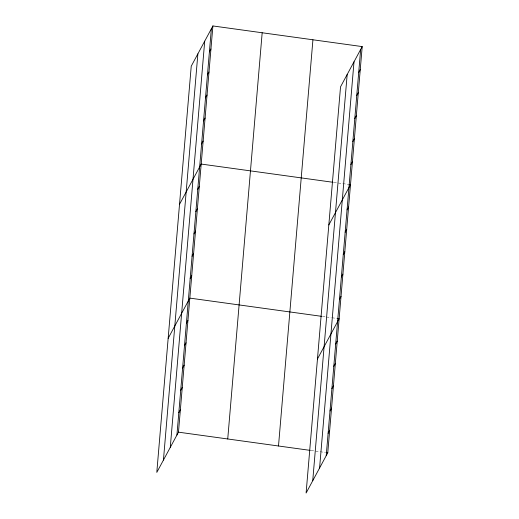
<?xml version="1.0" encoding="UTF-8"?>
<svg xmlns="http://www.w3.org/2000/svg" width="519" height="519" viewBox="0 0 519 519"><rect width="100%" height="100%" fill="white"/><g stroke="black" fill="none" stroke-linecap="round" stroke-linejoin="round"><path stroke-width="0.39" stroke-dasharray="2.6 1.95" d="M333.808 182.396L348.113 184.375M322.442 316.447L325.621 316.888M326.419 316.999L331.187 317.654M331.978 317.764L336.747 318.426M311.082 450.498L325.387 452.471"/><path stroke-width="0.78" d="M163.44 460.074L197.875 53.866M170.277 447.372L204.713 41.157M176.921 435.039L211.356 28.824M212.9 25.95L191.232 66.198L156.796 472.407L178.471 432.165L212.9 25.95L362.204 46.593L327.768 452.802L306.1 493.05L340.529 86.835L362.204 46.593M227.737 438.977L262.173 32.762M278.502 445.99L312.931 39.781M312.736 480.717L347.172 74.509M319.581 468.015L354.01 61.8M326.217 455.682L360.653 49.467M209.404 51.848L210.954 48.968M207.451 74.866L209.001 71.985M205.498 97.883L207.049 95.003M203.552 120.901L205.096 118.027M201.599 143.919L203.15 141.045M179.522 204.311L201.197 164.062L333.01 182.286M197.752 189.279L199.302 186.405M195.858 211.622L197.408 208.748M193.963 233.965L195.514 231.085M192.069 256.308L193.619 253.428M190.175 278.645L191.725 275.771M168.162 338.356L189.831 298.114L321.65 316.337M186.392 323.331L187.936 320.457M184.498 345.673L186.042 342.793M182.604 368.016L184.148 365.136M180.709 390.353L182.26 387.479M358.7 72.485L360.251 69.611M178.815 412.696L180.365 409.822M356.748 95.502L358.298 92.629M354.801 118.527L356.345 115.646M352.849 141.544L354.399 138.664M350.896 164.562L352.446 161.688M328.825 224.948L350.494 184.706L348.904 184.485M347.049 209.923L348.599 207.042M345.154 232.265L346.705 229.385M343.267 254.608L344.811 251.728M341.372 276.945L342.916 274.071M339.478 299.288L341.022 296.414M317.459 358.999L339.134 318.75L337.545 318.536M335.689 343.974L337.24 341.093M333.795 366.317L335.345 363.436M331.901 388.653L333.451 385.779M330.006 410.996L331.557 408.122M328.112 433.339L329.662 430.459M178.471 432.165L310.284 450.388M326.179 452.581L327.768 452.802"/></g></svg>
